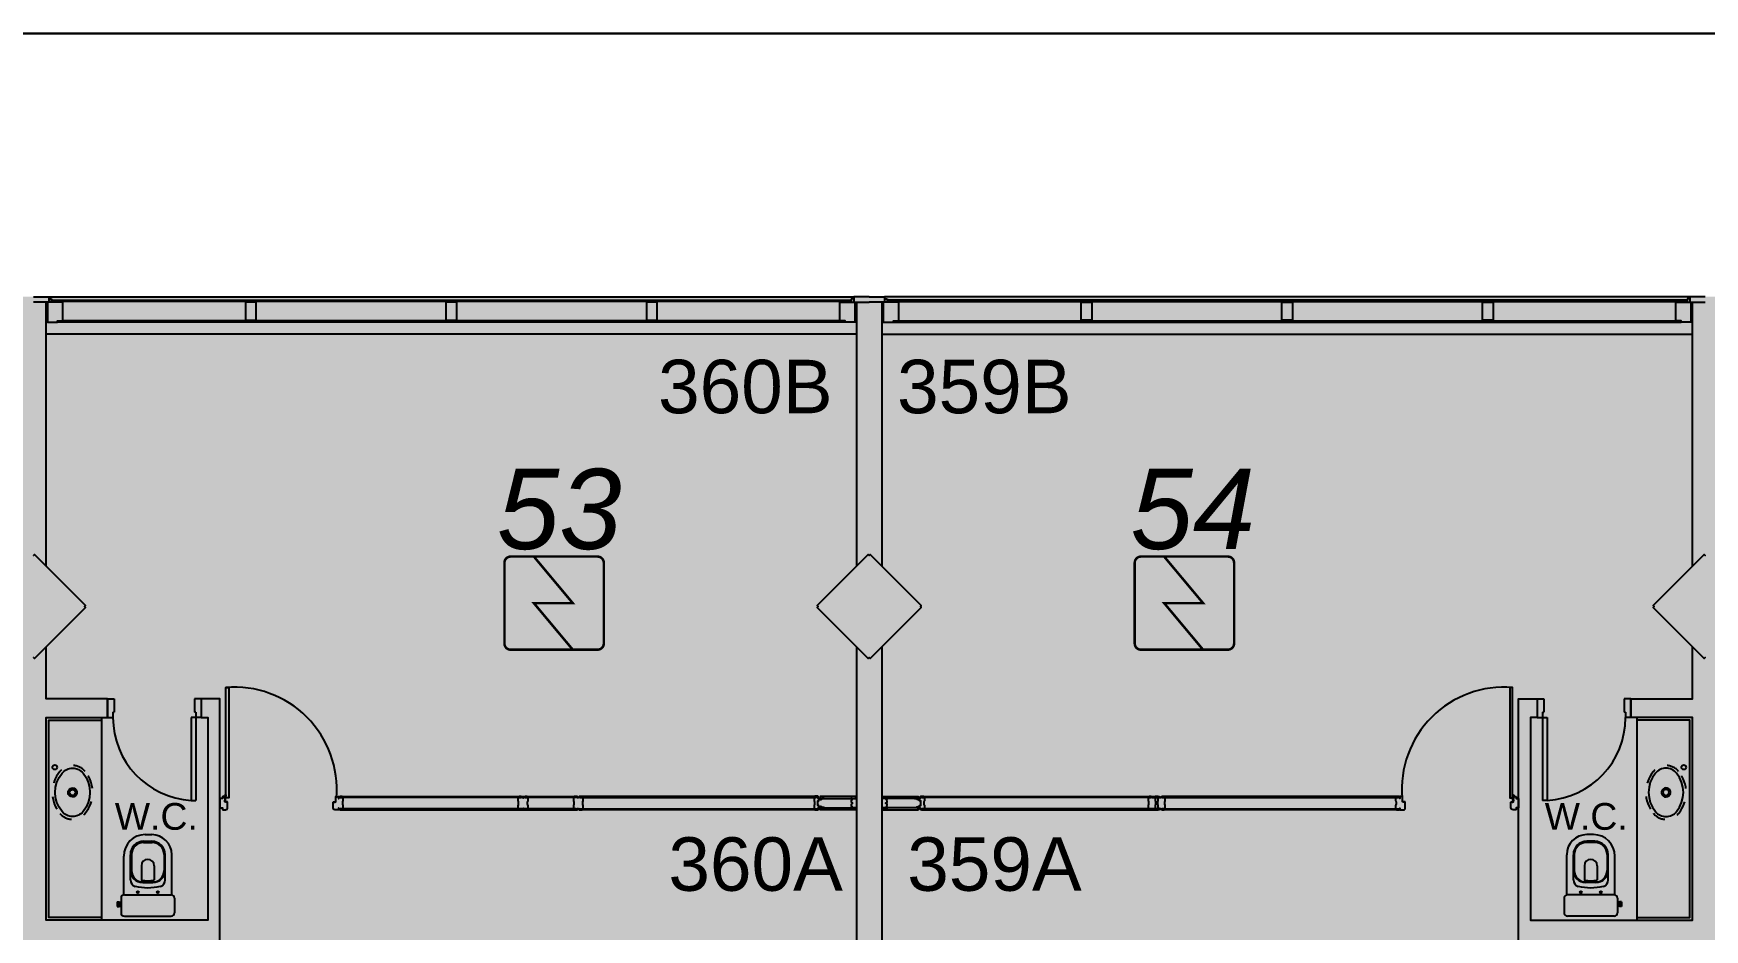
# Model space of a CAD drawing. Header units: metres. Extents: x -331 to 2982, y 362 to 2539.
# Drawn here: x 771.62 to 784.12, y 2233 to 2239.7 of the extents above; entities that cross this region are included whole.
import ezdxf

# ---------------------------------------------------------------- set-up
doc = ezdxf.new("R2010")
doc.units = ezdxf.units.M
doc.linetypes.add('XR_BL2_3 PAV$0$CONTINUOUS', pattern=[0])
doc.linetypes.add('XR_BL2_3 PAV$0$HIDDEN', pattern=[0.375, 0.25, -0.125])
doc.layers.add('_salas', color=251, linetype='Continuous', plot=False)
for name, color, linetype in [('ALV', 251, 'Continuous'), ('CX', 251, 'Continuous'), ('DET. FUMAÇA', 1, 'Continuous'), ('Detector_antigo', 84, 'Continuous'), ('Div', 251, 'Continuous'), ('Est', 251, 'Continuous'), ('Mob', 251, 'Continuous'), ('Texto_Salas', 251, 'Continuous'), ('vid', 251, 'Continuous')]:
    doc.layers.add(name, color=color, linetype=linetype)
doc.layers.add('Botoeira_antiga', color=74, linetype='Continuous', lineweight=30)
doc.styles.add('ARIAL', font='arial.ttf')
doc.styles.add('X3G_ENTITY_1416C41F', font='arial.ttf', dxfattribs={"height": 0.6})
doc.styles.add('X3G_ENTITY_142282C9', font='arial.ttf', dxfattribs={"height": 0.4})
doc.styles.add('X3G_ENTITY_142282CB', font='arial.ttf', dxfattribs={"height": 0.4})
doc.styles.add('X3G_ENTITY_1422830E', font='arial.ttf', dxfattribs={"height": 0.4})
doc.styles.add('X3G_ENTITY_14228310', font='arial.ttf', dxfattribs={"height": 0.4})

# ---------------------------------------------------------------- blocks, each defined once
blk = doc.blocks.new('Detector de fumaça')
at = {"layer": 'DET. FUMAÇA', "linetype": 'Continuous', "lineweight": 15, "const_width": 0.0187}
blk.add_lwpolyline([(774.599, 539.816), (775.249, 539.816, -0.414214), (775.296, 539.769), (775.296, 539.167, -0.414214), (775.249, 539.12), (774.599, 539.12, -0.414214), (774.553, 539.167), (774.553, 539.769, -0.414214)], format="xyb", close=True, dxfattribs=at)
blk.add_lwpolyline([(774.773, 539.816), (775.064, 539.468), (774.773, 539.468), (775.064, 539.12)], dxfattribs=at)

msp = doc.modelspace()

# ---------------------------------------------------------------- hatches: boundary and pattern name
at = {"layer": '_salas', "transparency": 33554559}
h = msp.add_hatch(color=256, dxfattribs=at)
h.dxf.hatch_style = 1
h.paths.add_polyline_path([(870.379, 2237.729), (851.629, 2237.729), (851.629, 2239.284), (851.299, 2239.284), (851.299, 2237.729), (840.564, 2237.729), (840.564, 2239.284), (840.234, 2239.284), (840.234, 2237.729), (765.239, 2237.729), (765.239, 2226.38), (765.429, 2226.38), (765.429, 2226.577), (765.615, 2226.764), (769.35, 2226.765), (769.383, 2226.773), (769.434, 2226.814), (770.192, 2227.57), (770.205, 2227.583), (770.229, 2227.574), (771.624, 2227.574), (773.019, 2227.574), (773.043, 2227.583), (773.056, 2227.57), (773.814, 2226.814), (773.866, 2226.773), (773.898, 2226.765), (777.527, 2226.765), (777.867, 2226.425), (777.874, 2226.432), (778.221, 2226.765), (781.85, 2226.765), (781.882, 2226.773), (781.934, 2226.814), (782.692, 2227.57), (782.705, 2227.583), (782.729, 2227.574), (784.124, 2227.574), (785.519, 2227.574), (785.543, 2227.583), (785.556, 2227.57), (786.314, 2226.814), (786.365, 2226.773), (786.398, 2226.765), (790.027, 2226.765), (790.367, 2226.425), (790.374, 2226.432), (790.721, 2226.765), (794.35, 2226.765), (794.382, 2226.773), (794.434, 2226.814), (795.191, 2227.57), (795.205, 2227.583), (795.229, 2227.574), (796.624, 2227.574), (798.019, 2227.574), (798.043, 2227.583), (798.056, 2227.57), (798.814, 2226.814), (798.865, 2226.773), (798.898, 2226.765), (802.527, 2226.765), (802.867, 2226.425), (802.874, 2226.432), (803.221, 2226.765), (806.85, 2226.765), (806.882, 2226.773), (806.934, 2226.814), (807.691, 2227.57), (807.705, 2227.583), (807.729, 2227.574), (809.124, 2227.574), (810.519, 2227.574), (810.543, 2227.583), (810.556, 2227.57), (811.314, 2226.814), (811.365, 2226.773), (811.398, 2226.765), (815.027, 2226.765), (815.367, 2226.425), (815.374, 2226.432), (815.721, 2226.765), (819.35, 2226.765), (819.382, 2226.773), (819.434, 2226.814), (820.191, 2227.57), (820.204, 2227.583), (820.229, 2227.574), (821.624, 2227.574), (823.019, 2227.574), (823.043, 2227.583), (823.056, 2227.57), (823.814, 2226.814), (823.865, 2226.773), (823.898, 2226.765), (827.528, 2226.765), (827.867, 2226.425), (827.874, 2226.432), (828.221, 2226.765), (831.85, 2226.765), (831.883, 2226.773), (831.935, 2226.814), (832.692, 2227.57), (832.705, 2227.583), (832.729, 2227.574), (834.124, 2227.574), (835.519, 2227.574), (835.544, 2227.583), (835.557, 2227.57), (836.314, 2226.814), (836.366, 2226.773), (836.398, 2226.765), (840.042, 2226.765), (840.374, 2226.432), (840.707, 2226.765), (844.803, 2226.765), (844.803, 2229.894), (849.608, 2229.894), (849.608, 2226.814), (849.748, 2226.814), (849.748, 2227.574), (851.494, 2227.574), (852.889, 2227.574), (852.913, 2227.583), (852.926, 2227.57), (853.684, 2226.814), (853.736, 2226.773), (853.768, 2226.765), (857.397, 2226.765), (857.737, 2226.425), (857.744, 2226.432), (858.091, 2226.765), (861.72, 2226.765), (861.752, 2226.773), (861.804, 2226.814), (862.562, 2227.57), (862.575, 2227.583), (862.599, 2227.574), (863.994, 2227.574), (865.389, 2227.574), (865.413, 2227.583), (865.426, 2227.57), (866.184, 2226.814), (866.235, 2226.773), (866.268, 2226.765), (870.003, 2226.764), (870.189, 2226.577), (870.189, 2226.38), (870.379, 2226.38)])

# ---------------------------------------------------------------- linework, layer by layer
at = {"layer": 'ALV'}
for p, q in [((777.779, 2237.689), (777.779, 2235.715)), ((777.969, 2237.689), (777.969, 2235.715)), ((777.779, 2235.113), (777.779, 2227.115)), ((777.969, 2235.113), (777.969, 2227.115))]:
    msp.add_line(p, q, dxfattribs=at)
for points in [[(771.719, 2235.715), (771.719, 2237.689), (771.624, 2237.689)], [(784.029, 2235.715), (784.029, 2237.689), (784.124, 2237.689)], [(773.019, 2231.274), (773.019, 2234.724), (772.879, 2234.724), (772.879, 2234.584), (772.929, 2234.584), (772.929, 2233.069), (771.719, 2233.069), (771.719, 2234.584), (772.179, 2234.584), (772.179, 2234.724), (771.719, 2234.724), (771.719, 2235.113)], [(782.729, 2231.274), (782.729, 2234.724), (782.869, 2234.724), (782.869, 2234.584), (782.819, 2234.584), (782.819, 2233.069), (784.029, 2233.069), (784.029, 2234.584), (783.569, 2234.584), (783.569, 2234.724), (784.029, 2234.724), (784.029, 2235.113)]]:
    msp.add_lwpolyline(points, dxfattribs=at)
at = {"layer": 'Botoeira_antiga'}
msp.add_line((763.393, 2239.697), (872.029, 2239.697), dxfattribs=at)
at = {"layer": 'CX', "linetype": 'ByBlock', "ltscale": 0.1}
for p, q in [((771.624, 2237.729), (771.739, 2237.729)), ((771.739, 2237.689), (771.624, 2237.689)), ((771.739, 2237.729), (771.739, 2237.689)), ((771.739, 2237.714), (771.759, 2237.714)), ((771.759, 2237.714), (771.759, 2237.688)), ((777.759, 2237.714), (777.739, 2237.714)), ((777.739, 2237.714), (777.739, 2237.688)), ((777.874, 2237.729), (777.759, 2237.729)), ((777.759, 2237.729), (777.759, 2237.689)), ((777.759, 2237.689), (777.874, 2237.689)), ((777.874, 2237.729), (777.989, 2237.729)), ((777.989, 2237.689), (777.874, 2237.689)), ((777.989, 2237.729), (777.989, 2237.689)), ((777.989, 2237.714), (778.009, 2237.714)), ((778.009, 2237.714), (778.009, 2237.688)), ((784.009, 2237.714), (783.989, 2237.714)), ((783.989, 2237.714), (783.989, 2237.688)), ((784.124, 2237.729), (784.009, 2237.729)), ((784.009, 2237.729), (784.009, 2237.689)), ((784.009, 2237.689), (784.124, 2237.689))]:
    msp.add_line(p, q, dxfattribs=at)
at = {"layer": 'CX'}
for p, q in [((771.729, 2237.685), (771.729, 2237.539)), ((771.729, 2237.539), (771.729, 2237.685)), ((777.769, 2237.539), (777.769, 2237.685)), ((777.769, 2237.685), (777.769, 2237.539)), ((777.979, 2237.539), (777.979, 2237.685)), ((777.979, 2237.685), (777.979, 2237.539)), ((784.019, 2237.685), (784.019, 2237.539)), ((784.019, 2237.539), (784.019, 2237.685)), ((772.179, 2234.724), (772.229, 2234.724)), ((772.179, 2234.724), (772.179, 2234.584)), ((772.229, 2234.724), (772.229, 2234.624)), ((772.879, 2234.724), (772.829, 2234.724)), ((772.829, 2234.724), (772.829, 2234.624)), ((772.879, 2234.724), (772.879, 2234.584)), ((782.869, 2234.724), (782.919, 2234.724)), ((782.869, 2234.724), (782.869, 2234.584)), ((782.919, 2234.724), (782.919, 2234.624)), ((783.569, 2234.724), (783.519, 2234.724)), ((783.519, 2234.724), (783.519, 2234.624)), ((783.569, 2234.724), (783.569, 2234.584)), ((772.179, 2234.584), (772.219, 2234.584)), ((772.219, 2234.624), (772.219, 2234.584)), ((772.219, 2234.624), (772.229, 2234.624)), ((772.839, 2234.584), (772.804, 2234.584)), ((772.804, 2234.584), (772.804, 2233.965)), ((772.839, 2234.624), (772.829, 2234.624)), ((772.839, 2234.624), (772.839, 2234.584)), ((772.879, 2234.584), (772.839, 2234.584)), ((772.839, 2234.584), (772.839, 2233.965)), ((782.869, 2234.584), (782.909, 2234.584)), ((782.909, 2234.624), (782.909, 2234.584)), ((782.909, 2234.624), (782.919, 2234.624)), ((782.909, 2234.584), (782.944, 2234.584)), ((782.909, 2234.584), (782.909, 2233.965)), ((782.944, 2234.584), (782.944, 2233.965)), ((783.529, 2234.624), (783.519, 2234.624)), ((783.529, 2234.624), (783.529, 2234.584)), ((783.569, 2234.584), (783.529, 2234.584)), ((772.804, 2233.965), (772.839, 2233.965)), ((782.944, 2233.965), (782.909, 2233.965))]:
    msp.add_line(p, q, dxfattribs=at)
at = {"layer": 'CX', "color": 251, "true_color": 0x606060}
for p, q in [((771.739, 2237.729), (777.759, 2237.729)), ((784.009, 2237.729), (777.989, 2237.729)), ((777.779, 2237.449), (771.719, 2237.449)), ((777.969, 2237.449), (784.029, 2237.449))]:
    msp.add_line(p, q, dxfattribs=at)
at = {"layer": 'CX'}
for points in [[(771.844, 2237.688), (771.765, 2237.688), (771.729, 2237.688), (771.729, 2237.539), (771.759, 2237.539), (771.759, 2237.54), (771.804, 2237.54), (771.804, 2237.55), (771.844, 2237.55)], [(773.289, 2237.689), (773.209, 2237.689), (773.209, 2237.555), (773.289, 2237.555)], [(774.789, 2237.689), (774.709, 2237.689), (774.709, 2237.555), (774.789, 2237.555)], [(776.289, 2237.689), (776.209, 2237.689), (776.209, 2237.555), (776.289, 2237.555)], [(777.654, 2237.688), (777.733, 2237.688), (777.769, 2237.688), (777.769, 2237.539), (777.739, 2237.539), (777.739, 2237.54), (777.694, 2237.54), (777.694, 2237.55), (777.654, 2237.55)], [(778.094, 2237.688), (778.015, 2237.688), (777.979, 2237.688), (777.979, 2237.539), (778.009, 2237.539), (778.009, 2237.54), (778.054, 2237.54), (778.054, 2237.55), (778.094, 2237.55)], [(779.459, 2237.689), (779.539, 2237.689), (779.539, 2237.555), (779.459, 2237.555)], [(780.959, 2237.689), (781.039, 2237.689), (781.039, 2237.555), (780.959, 2237.555)], [(782.459, 2237.689), (782.539, 2237.689), (782.539, 2237.555), (782.459, 2237.555)], [(783.904, 2237.688), (783.983, 2237.688), (784.019, 2237.688), (784.019, 2237.539), (783.989, 2237.539), (783.989, 2237.54), (783.944, 2237.54), (783.944, 2237.55), (783.904, 2237.55)], [(773.084, 2234.808), (773.084, 2233.983), (773.064, 2233.983), (773.064, 2234.808)], [(782.664, 2234.808), (782.664, 2233.983), (782.684, 2233.983), (782.684, 2234.808)]]:
    msp.add_lwpolyline(points, close=True, dxfattribs=at)
at = {"layer": 'CX', "linetype": 'Continuous'}
for points in [[(773.056, 2233.992, 0.414214), (773.054, 2233.994), (773.042, 2233.994, 0.414214), (773.037, 2233.989), (773.037, 2233.979), (773.019, 2233.979), (773.019, 2233.913), (773.019, 2233.909), (773.037, 2233.909), (773.037, 2233.899, 0.422579), (773.041, 2233.894), (773.06, 2233.894, 0.414214), (773.076, 2233.911), (773.076, 2233.951, 0.414214), (773.074, 2233.953), (773.067, 2233.953), (773.068, 2233.951), (773.062, 2233.951), (773.064, 2233.953), (773.056, 2233.953), (773.056, 2233.965), (773.055, 2233.965), (773.055, 2233.966), (773.058, 2233.966), (773.058, 2233.977), (773.059, 2233.978), (773.059, 2233.964), (773.061, 2233.964), (773.061, 2233.994), (773.063, 2233.994), (773.063, 2233.996, 3.099483), (773.056, 2233.995, -0.294496), (773.057, 2233.993), (773.057, 2233.981), (773.055, 2233.981), (773.055, 2233.981), (773.056, 2233.981), (773.056, 2233.992)], [(782.692, 2233.992, -0.414214), (782.694, 2233.994), (782.706, 2233.994, -0.414214), (782.711, 2233.989), (782.711, 2233.979), (782.729, 2233.979), (782.729, 2233.913), (782.729, 2233.909), (782.711, 2233.909), (782.711, 2233.899, -0.422579), (782.707, 2233.894), (782.688, 2233.894, -0.414214), (782.672, 2233.911), (782.672, 2233.951, -0.414214), (782.674, 2233.953), (782.681, 2233.953), (782.68, 2233.951), (782.686, 2233.951), (782.684, 2233.953), (782.692, 2233.953), (782.692, 2233.965), (782.693, 2233.965), (782.693, 2233.966), (782.69, 2233.966), (782.69, 2233.977), (782.689, 2233.978), (782.689, 2233.964), (782.687, 2233.964), (782.687, 2233.994), (782.685, 2233.994), (782.685, 2233.996, -3.099483), (782.692, 2233.995, 0.294496), (782.691, 2233.993), (782.691, 2233.981), (782.693, 2233.981), (782.693, 2233.981), (782.692, 2233.981), (782.692, 2233.992)]]:
    msp.add_lwpolyline(points, format="xyb", close=True, dxfattribs=at)
at = {"layer": 'CX'}
for points in [[(773.907, 2233.9), (773.907, 2233.907), (773.906, 2233.907), (773.906, 2233.898, -0.422579), (773.901, 2233.893), (773.883, 2233.893, -0.414214), (773.866, 2233.909), (773.866, 2233.951, -0.414214), (773.868, 2233.953), (773.876, 2233.953), (773.874, 2233.951), (773.88, 2233.951), (773.879, 2233.953), (773.886, 2233.953), (773.886, 2233.993, -0.414214), (773.888, 2233.995), (773.901, 2233.995, -0.414214), (773.906, 2233.99), (773.906, 2233.979), (773.907, 2233.979), (773.907, 2233.989, -0.439162), (773.913, 2233.995), (773.931, 2233.995, -0.414214), (773.932, 2233.994), (773.932, 2233.994), (773.917, 2233.994), (773.917, 2233.987), (773.932, 2233.987, -0.322891), (773.938, 2233.981), (773.938, 2233.961, -0.13729), (773.937, 2233.958), (773.936, 2233.956, 0.13729), (773.935, 2233.953), (773.935, 2233.944), (773.935, 2233.935, 0.13729), (773.936, 2233.933), (773.937, 2233.93, -0.13729), (773.938, 2233.928), (773.938, 2233.907, -0.322891), (773.932, 2233.902), (773.917, 2233.902), (773.917, 2233.895), (773.932, 2233.895), (773.932, 2233.894, -0.414214), (773.931, 2233.893), (773.913, 2233.893, -0.439162)], [(775.283, 2233.986), (775.287, 2233.986, -0.414214), (775.29, 2233.983), (775.29, 2233.989, -0.439162), (775.295, 2233.995), (775.314, 2233.995, -0.414214), (775.315, 2233.994), (775.315, 2233.994), (775.3, 2233.994), (775.3, 2233.987), (775.314, 2233.987, -0.322891), (775.32, 2233.981), (775.32, 2233.961, -0.13729), (775.319, 2233.958), (775.318, 2233.956, 0.13729), (775.317, 2233.953), (775.317, 2233.944), (775.317, 2233.935, 0.13729), (775.318, 2233.933), (775.319, 2233.93, -0.13729), (775.32, 2233.928), (775.32, 2233.907, -0.322891), (775.314, 2233.902), (775.3, 2233.902), (775.3, 2233.895), (775.315, 2233.895), (775.315, 2233.894, -0.414214), (775.314, 2233.893), (775.295, 2233.893, -0.439162), (775.29, 2233.9), (775.29, 2233.905, -0.414214), (775.287, 2233.902), (775.283, 2233.902, -0.414214), (775.28, 2233.905), (775.28, 2233.9, -0.439162), (775.274, 2233.893), (775.256, 2233.893, -0.414214), (775.255, 2233.894), (775.255, 2233.895), (775.27, 2233.895), (775.27, 2233.902), (775.255, 2233.902, -0.322891), (775.249, 2233.907), (775.249, 2233.928, -0.13729), (775.25, 2233.93), (775.251, 2233.933, 0.13729), (775.252, 2233.935), (775.252, 2233.944), (775.252, 2233.953, 0.13729), (775.251, 2233.956), (775.25, 2233.958, -0.13729), (775.249, 2233.961), (775.249, 2233.981, -0.322891), (775.255, 2233.987), (775.27, 2233.987), (775.27, 2233.994), (775.255, 2233.994), (775.255, 2233.994, -0.414214), (775.256, 2233.995), (775.274, 2233.995, -0.439162), (775.28, 2233.989), (775.28, 2233.983, -0.414214)], [(775.7, 2233.986), (775.696, 2233.986, 0.414214), (775.693, 2233.983), (775.693, 2233.989, 0.439162), (775.687, 2233.995), (775.669, 2233.995, 0.414214), (775.668, 2233.994), (775.668, 2233.994), (775.683, 2233.994), (775.683, 2233.987), (775.668, 2233.987, 0.322891), (775.663, 2233.981), (775.663, 2233.961, 0.13729), (775.663, 2233.958), (775.665, 2233.956, -0.13729), (775.666, 2233.953), (775.666, 2233.944), (775.666, 2233.935, -0.13729), (775.665, 2233.933), (775.663, 2233.93, 0.13729), (775.663, 2233.928), (775.663, 2233.907, 0.322891), (775.668, 2233.902), (775.683, 2233.902), (775.683, 2233.895), (775.668, 2233.895), (775.668, 2233.894, 0.414214), (775.669, 2233.893), (775.687, 2233.893, 0.439162), (775.693, 2233.9), (775.693, 2233.905, 0.414214), (775.696, 2233.902), (775.7, 2233.902, 0.414214), (775.703, 2233.905), (775.703, 2233.9, 0.439162), (775.709, 2233.893), (775.727, 2233.893, 0.414214), (775.728, 2233.894), (775.728, 2233.895), (775.713, 2233.895), (775.713, 2233.902), (775.728, 2233.902, 0.322891), (775.734, 2233.907), (775.734, 2233.928, 0.13729), (775.733, 2233.93), (775.731, 2233.933, -0.13729), (775.731, 2233.935), (775.731, 2233.944), (775.731, 2233.953, -0.13729), (775.731, 2233.956), (775.733, 2233.958, 0.13729), (775.734, 2233.961), (775.734, 2233.981, 0.322891), (775.728, 2233.987), (775.713, 2233.987), (775.713, 2233.994), (775.728, 2233.994), (775.728, 2233.994, 0.414214), (775.727, 2233.995), (775.709, 2233.995, 0.439162), (775.703, 2233.989), (775.703, 2233.983, 0.414214)], [(777.74, 2233.956), (777.742, 2233.967, -0.194954), (777.743, 2233.968), (777.745, 2233.969, 0.387702), (777.745, 2233.972), (777.744, 2233.975), (777.744, 2233.975), (777.746, 2233.971), (777.747, 2233.971), (777.747, 2233.978), (777.735, 2233.978), (777.735, 2233.979), (777.779, 2233.979), (777.779, 2233.909), (777.735, 2233.909), (777.735, 2233.911), (777.747, 2233.911), (777.747, 2233.917), (777.746, 2233.918), (777.744, 2233.914), (777.744, 2233.914), (777.745, 2233.917, 0.387702), (777.745, 2233.92), (777.743, 2233.921, -0.194954), (777.742, 2233.922), (777.74, 2233.932, -0.268551), (777.741, 2233.937), (777.749, 2233.942), (777.749, 2233.946), (777.741, 2233.952, -0.268551)], [(778.008, 2233.956), (778.006, 2233.967, 0.194954), (778.005, 2233.968), (778.003, 2233.969, -0.387702), (778.003, 2233.972), (778.004, 2233.975), (778.004, 2233.975), (778.002, 2233.971), (778.001, 2233.971), (778.001, 2233.978), (778.013, 2233.978), (778.013, 2233.979), (777.969, 2233.979), (777.969, 2233.909), (778.013, 2233.909), (778.013, 2233.911), (778.001, 2233.911), (778.001, 2233.917), (778.002, 2233.918), (778.004, 2233.914), (778.004, 2233.914), (778.003, 2233.917, -0.387702), (778.003, 2233.92), (778.005, 2233.921, 0.194954), (778.006, 2233.922), (778.008, 2233.932, 0.268551), (778.007, 2233.937), (777.999, 2233.942), (777.999, 2233.946), (778.007, 2233.952, 0.268551)], [(779.995, 2233.986), (779.999, 2233.986, -0.414214), (780.002, 2233.983), (780.002, 2233.989, -0.439162), (780.008, 2233.995), (780.026, 2233.995, -0.414214), (780.027, 2233.994), (780.027, 2233.994), (780.012, 2233.994), (780.012, 2233.987), (780.027, 2233.987, -0.322891), (780.032, 2233.981), (780.032, 2233.961, -0.13729), (780.032, 2233.958), (780.03, 2233.956, 0.13729), (780.029, 2233.953), (780.029, 2233.944), (780.029, 2233.935, 0.13729), (780.03, 2233.933), (780.032, 2233.93, -0.13729), (780.032, 2233.928), (780.032, 2233.907, -0.322891), (780.027, 2233.902), (780.012, 2233.902), (780.012, 2233.895), (780.027, 2233.895), (780.027, 2233.894, -0.414214), (780.026, 2233.893), (780.008, 2233.893, -0.439162), (780.002, 2233.9), (780.002, 2233.905, -0.414214), (779.999, 2233.902), (779.995, 2233.902, -0.414214), (779.992, 2233.905), (779.992, 2233.9, -0.439162), (779.986, 2233.893), (779.968, 2233.893, -0.414214), (779.967, 2233.894), (779.967, 2233.895), (779.982, 2233.895), (779.982, 2233.902), (779.967, 2233.902, -0.322891), (779.961, 2233.907), (779.961, 2233.928, -0.13729), (779.962, 2233.93), (779.964, 2233.933, 0.13729), (779.964, 2233.935), (779.964, 2233.944), (779.964, 2233.953, 0.13729), (779.964, 2233.956), (779.962, 2233.958, -0.13729), (779.961, 2233.961), (779.961, 2233.981, -0.322891), (779.967, 2233.987), (779.982, 2233.987), (779.982, 2233.994), (779.967, 2233.994), (779.967, 2233.994, -0.414214), (779.968, 2233.995), (779.986, 2233.995, -0.439162), (779.992, 2233.989), (779.992, 2233.983, -0.414214)], [(780.048, 2233.986), (780.052, 2233.986, -0.414214), (780.055, 2233.983), (780.055, 2233.989, -0.439162), (780.061, 2233.995), (780.079, 2233.995, -0.414214), (780.08, 2233.994), (780.08, 2233.994), (780.065, 2233.994), (780.065, 2233.987), (780.08, 2233.987, -0.322891), (780.085, 2233.981), (780.085, 2233.961, -0.13729), (780.085, 2233.958), (780.083, 2233.956, 0.13729), (780.082, 2233.953), (780.082, 2233.944), (780.082, 2233.935, 0.13729), (780.083, 2233.933), (780.085, 2233.93, -0.13729), (780.085, 2233.928), (780.085, 2233.907, -0.322891), (780.08, 2233.902), (780.065, 2233.902), (780.065, 2233.895), (780.08, 2233.895), (780.08, 2233.894, -0.414214), (780.079, 2233.893), (780.061, 2233.893, -0.439162), (780.055, 2233.9), (780.055, 2233.905, -0.414214), (780.052, 2233.902), (780.048, 2233.902, -0.414214), (780.045, 2233.905), (780.045, 2233.9, -0.439162), (780.039, 2233.893), (780.021, 2233.893, -0.414214), (780.02, 2233.894), (780.02, 2233.895), (780.035, 2233.895), (780.035, 2233.902), (780.02, 2233.902, -0.322891), (780.014, 2233.907), (780.014, 2233.928, -0.13729), (780.015, 2233.93), (780.017, 2233.933, 0.13729), (780.017, 2233.935), (780.017, 2233.944), (780.017, 2233.953, 0.13729), (780.017, 2233.956), (780.015, 2233.958, -0.13729), (780.014, 2233.961), (780.014, 2233.981, -0.322891), (780.02, 2233.987), (780.035, 2233.987), (780.035, 2233.994), (780.02, 2233.994), (780.02, 2233.994, -0.414214), (780.021, 2233.995), (780.039, 2233.995, -0.439162), (780.045, 2233.989), (780.045, 2233.983, -0.414214)], [(781.841, 2233.9), (781.841, 2233.907), (781.842, 2233.907), (781.842, 2233.898, 0.422579), (781.847, 2233.893), (781.865, 2233.893, 0.414214), (781.882, 2233.909), (781.882, 2233.951, 0.414214), (781.88, 2233.953), (781.872, 2233.953), (781.874, 2233.951), (781.868, 2233.951), (781.869, 2233.953), (781.862, 2233.953), (781.862, 2233.993, 0.414214), (781.86, 2233.995), (781.847, 2233.995, 0.414214), (781.842, 2233.99), (781.842, 2233.979), (781.841, 2233.979), (781.841, 2233.989, 0.439162), (781.835, 2233.995), (781.817, 2233.995, 0.414214), (781.816, 2233.994), (781.816, 2233.994), (781.831, 2233.994), (781.831, 2233.987), (781.816, 2233.987, 0.322891), (781.81, 2233.981), (781.81, 2233.961, 0.13729), (781.811, 2233.958), (781.812, 2233.956, -0.13729), (781.813, 2233.953), (781.813, 2233.944), (781.813, 2233.935, -0.13729), (781.812, 2233.933), (781.811, 2233.93, 0.13729), (781.81, 2233.928), (781.81, 2233.907, 0.322891), (781.816, 2233.902), (781.831, 2233.902), (781.831, 2233.895), (781.816, 2233.895), (781.816, 2233.894, 0.414214), (781.817, 2233.893), (781.835, 2233.893, 0.439162)]]:
    msp.add_lwpolyline(points, format="xyb", close=True, dxfattribs=at)
at = {"layer": 'CX', "linetype": 'XR_BL2_3 PAV$0$CONTINUOUS'}
for points in [[(777.469, 2233.893), (777.487, 2233.893, 0.420879), (777.493, 2233.9), (777.493, 2233.91), (777.513, 2233.91), (777.513, 2233.915), (777.518, 2233.915), (777.518, 2233.913, 0.414214), (777.521, 2233.91), (777.53, 2233.91), (777.536, 2233.91), (777.536, 2233.911), (777.53, 2233.911), (777.521, 2233.911, -0.414214), (777.519, 2233.913), (777.519, 2233.915, 0.414214), (777.518, 2233.916), (777.511, 2233.917, -0.212526), (777.509, 2233.918), (777.509, 2233.919), (777.508, 2233.918), (777.509, 2233.917, 0.204506), (777.51, 2233.916), (777.511, 2233.916), (777.511, 2233.911), (777.498, 2233.911), (777.498, 2233.927), (777.489, 2233.927), (777.489, 2233.947), (777.489, 2233.962), (777.498, 2233.962), (777.498, 2233.978), (777.511, 2233.978), (777.511, 2233.973), (777.51, 2233.973, 0.204506), (777.509, 2233.972), (777.508, 2233.971), (777.509, 2233.97), (777.509, 2233.971, -0.212526), (777.511, 2233.972), (777.518, 2233.973, 0.414214), (777.519, 2233.974), (777.519, 2233.976, -0.414214), (777.521, 2233.978), (777.525, 2233.978), (777.536, 2233.978), (777.536, 2233.979), (777.525, 2233.979), (777.521, 2233.979, 0.414214), (777.518, 2233.976), (777.518, 2233.974), (777.513, 2233.974), (777.513, 2233.98), (777.493, 2233.98), (777.493, 2233.989, 0.420879), (777.487, 2233.996), (777.469, 2233.996, 0.414214), (777.468, 2233.995), (777.468, 2233.994), (777.483, 2233.994), (777.483, 2233.987), (777.468, 2233.987, 0.322891), (777.462, 2233.982), (777.462, 2233.961, 0.13729), (777.463, 2233.959), (777.465, 2233.956, -0.13729), (777.465, 2233.954), (777.465, 2233.944), (777.465, 2233.935, -0.13729), (777.465, 2233.933), (777.463, 2233.93, 0.13729), (777.462, 2233.928), (777.462, 2233.907, 0.322891), (777.468, 2233.902), (777.483, 2233.902), (777.483, 2233.895), (777.468, 2233.895), (777.468, 2233.894, 0.414214)], [(778.279, 2233.893), (778.261, 2233.893, -0.420879), (778.255, 2233.9), (778.255, 2233.91), (778.235, 2233.91), (778.235, 2233.915), (778.23, 2233.915), (778.23, 2233.913, -0.414214), (778.227, 2233.91), (778.218, 2233.91), (778.212, 2233.91), (778.212, 2233.911), (778.218, 2233.911), (778.227, 2233.911, 0.414214), (778.229, 2233.913), (778.229, 2233.915, -0.414214), (778.23, 2233.916), (778.237, 2233.917, 0.212526), (778.239, 2233.918), (778.239, 2233.919), (778.24, 2233.918), (778.239, 2233.917, -0.204506), (778.238, 2233.916), (778.237, 2233.916), (778.237, 2233.911), (778.25, 2233.911), (778.25, 2233.927), (778.259, 2233.927), (778.259, 2233.947), (778.259, 2233.962), (778.25, 2233.962), (778.25, 2233.978), (778.237, 2233.978), (778.237, 2233.973), (778.238, 2233.973, -0.204506), (778.239, 2233.972), (778.24, 2233.971), (778.239, 2233.97), (778.239, 2233.971, 0.212526), (778.237, 2233.972), (778.23, 2233.973, -0.414214), (778.229, 2233.974), (778.229, 2233.976, 0.414214), (778.227, 2233.978), (778.223, 2233.978), (778.212, 2233.978), (778.212, 2233.979), (778.223, 2233.979), (778.227, 2233.979, -0.414214), (778.23, 2233.976), (778.23, 2233.974), (778.235, 2233.974), (778.235, 2233.98), (778.255, 2233.98), (778.255, 2233.989, -0.420879), (778.261, 2233.996), (778.279, 2233.996, -0.414214), (778.28, 2233.995), (778.28, 2233.994), (778.265, 2233.994), (778.265, 2233.987), (778.28, 2233.987, -0.322891), (778.286, 2233.982), (778.286, 2233.961, -0.13729), (778.285, 2233.959), (778.283, 2233.956, 0.13729), (778.283, 2233.954), (778.283, 2233.944), (778.283, 2233.935, 0.13729), (778.283, 2233.933), (778.285, 2233.93, -0.13729), (778.286, 2233.928), (778.286, 2233.907, -0.322891), (778.28, 2233.902), (778.265, 2233.902), (778.265, 2233.895), (778.28, 2233.895), (778.28, 2233.894, -0.414214)]]:
    msp.add_lwpolyline(points, format="xyb", close=True, dxfattribs=at)
at = {"layer": 'CX', "color": 251, "true_color": 0x606060}
for centre, radius, start, end in [((773.128, 2234.047), 0.764, 355.1728, 94.8354), ((782.62, 2234.047), 0.764, 85.1646, 184.8272), ((772.839, 2234.584), 0.62, 180, 266.7638), ((782.909, 2234.584), 0.62, 273.2362, 0)]:
    msp.add_arc(centre, radius, start, end, dxfattribs=at)
at = {"layer": 'Div', "linetype": 'ByBlock'}
for points in [[(777.508, 2233.98), (777.773, 2233.98), (777.773, 2233.995), (777.508, 2233.995)], [(777.508, 2233.909), (777.773, 2233.909), (777.773, 2233.894), (777.508, 2233.894)], [(778.24, 2233.98), (777.975, 2233.98), (777.975, 2233.995), (778.24, 2233.995)], [(778.24, 2233.909), (777.975, 2233.909), (777.975, 2233.894), (778.24, 2233.894)]]:
    msp.add_lwpolyline(points, close=True, dxfattribs=at)
at = {"layer": 'Est'}
for points in [[(771.624, 2235.032), (771.624, 2235.032), (771.631, 2235.025), (772.013, 2235.407), (772.006, 2235.414), (772.013, 2235.421), (771.631, 2235.803), (771.624, 2235.796), (771.624, 2235.796)], [(777.874, 2235.032), (777.874, 2235.032), (777.867, 2235.025), (777.485, 2235.407), (777.492, 2235.414), (777.485, 2235.421), (777.867, 2235.803), (777.874, 2235.796), (777.874, 2235.796)], [(777.874, 2235.032), (777.874, 2235.032), (777.881, 2235.025), (778.263, 2235.407), (778.256, 2235.414), (778.263, 2235.421), (777.881, 2235.803), (777.874, 2235.796), (777.874, 2235.796)], [(784.124, 2235.032), (784.124, 2235.032), (784.117, 2235.025), (783.735, 2235.407), (783.742, 2235.414), (783.735, 2235.421), (784.117, 2235.803), (784.124, 2235.796), (784.124, 2235.796)]]:
    msp.add_lwpolyline(points, dxfattribs=at)
at = {"layer": 'Mob'}
for p, q in [((772.449, 2233.659), (772.509, 2233.659)), ((772.459, 2233.709), (772.509, 2233.709)), ((783.289, 2233.709), (783.239, 2233.709)), ((783.299, 2233.659), (783.239, 2233.659)), ((772.299, 2233.259), (772.299, 2233.549)), ((772.349, 2233.443), (772.349, 2233.559)), ((772.357, 2233.56), (772.357, 2233.44)), ((772.447, 2233.65), (772.512, 2233.65)), ((772.602, 2233.56), (772.602, 2233.44)), ((772.609, 2233.443), (772.609, 2233.559)), ((772.659, 2233.259), (772.659, 2233.559)), ((783.089, 2233.259), (783.089, 2233.559)), ((783.139, 2233.443), (783.139, 2233.559)), ((783.146, 2233.56), (783.146, 2233.44)), ((783.301, 2233.65), (783.236, 2233.65)), ((783.391, 2233.56), (783.391, 2233.44)), ((783.399, 2233.443), (783.399, 2233.559)), ((783.449, 2233.259), (783.449, 2233.549)), ((772.349, 2233.371), (772.349, 2233.443)), ((772.431, 2233.476), (772.431, 2233.37)), ((772.527, 2233.476), (772.527, 2233.37)), ((772.609, 2233.371), (772.609, 2233.443)), ((783.139, 2233.371), (783.139, 2233.443)), ((783.221, 2233.476), (783.221, 2233.37)), ((783.317, 2233.476), (783.317, 2233.37)), ((783.399, 2233.371), (783.399, 2233.443)), ((772.441, 2233.351), (772.517, 2233.351)), ((772.442, 2233.355), (772.517, 2233.355)), ((783.306, 2233.355), (783.231, 2233.355)), ((783.307, 2233.351), (783.231, 2233.351)), ((772.249, 2233.207), (772.249, 2233.172)), ((772.249, 2233.207), (772.264, 2233.207)), ((772.249, 2233.172), (772.264, 2233.172)), ((772.264, 2233.207), (772.264, 2233.172)), ((772.264, 2233.204), (772.279, 2233.204)), ((772.264, 2233.174), (772.279, 2233.174)), ((772.279, 2233.234), (772.279, 2233.124)), ((772.304, 2233.259), (772.654, 2233.259)), ((772.679, 2233.234), (772.679, 2233.124)), ((783.069, 2233.234), (783.069, 2233.124)), ((783.444, 2233.259), (783.094, 2233.259)), ((783.469, 2233.234), (783.469, 2233.124)), ((783.484, 2233.204), (783.469, 2233.204)), ((783.484, 2233.174), (783.469, 2233.174)), ((783.484, 2233.207), (783.484, 2233.172)), ((783.499, 2233.207), (783.484, 2233.207)), ((783.499, 2233.172), (783.484, 2233.172)), ((783.499, 2233.207), (783.499, 2233.172)), ((772.304, 2233.099), (772.654, 2233.099)), ((783.444, 2233.099), (783.094, 2233.099))]:
    msp.add_line(p, q, dxfattribs=at)
for points in [[(772.134, 2233.069), (772.134, 2233.069), (771.719, 2233.069), (771.719, 2234.584), (772.134, 2234.584), (772.134, 2233.069)], [(772.134, 2233.089), (771.739, 2233.089), (771.739, 2234.564), (772.134, 2234.564)], [(783.614, 2233.069), (783.614, 2233.069), (784.029, 2233.069), (784.029, 2234.584), (783.614, 2234.584), (783.614, 2233.069)], [(783.614, 2233.089), (784.009, 2233.089), (784.009, 2234.564), (783.614, 2234.564)]]:
    msp.add_lwpolyline(points, dxfattribs=at)
at = {"layer": 'Mob', "linetype": 'XR_BL2_3 PAV$0$HIDDEN', "ltscale": 0.05}
for points in [[(771.822, 2233.867, -0.359179), (771.822, 2234.181)], [(771.822, 2234.181, -0.472393), (772.011, 2234.181)], [(772.011, 2234.181, -0.358975), (772.011, 2233.868)], [(783.737, 2234.181, 0.358975), (783.737, 2233.868)], [(783.926, 2234.181, 0.472393), (783.737, 2234.181)], [(783.926, 2233.867, 0.359179), (783.926, 2234.181)], [(772.011, 2233.868, -0.471699), (771.822, 2233.867)], [(783.737, 2233.868, 0.471699), (783.926, 2233.867)]]:
    msp.add_lwpolyline(points, format="xyb", dxfattribs=at)
at = {"layer": 'Mob'}
for points in [[(771.838, 2233.881, -0.359169), (771.838, 2234.168)], [(771.838, 2234.168, -0.472527), (771.995, 2234.168)], [(771.995, 2234.168, -0.358974), (771.995, 2233.881)], [(783.753, 2234.168, 0.358974), (783.753, 2233.881)], [(783.91, 2234.168, 0.472527), (783.753, 2234.168)], [(783.91, 2233.881, 0.359169), (783.91, 2234.168)], [(771.894, 2234.024, -1), (771.939, 2234.024)], [(783.854, 2234.024, 1), (783.809, 2234.024)], [(771.939, 2234.024, -1), (771.894, 2234.024)], [(783.809, 2234.024, 1), (783.854, 2234.024)], [(771.995, 2233.881, -0.471701), (771.838, 2233.881)], [(783.753, 2233.881, 0.471701), (783.91, 2233.881)]]:
    msp.add_lwpolyline(points, format="xyb", dxfattribs=at)
for points in [[(771.917, 2234.058, -1.732057), (771.887, 2234.008, -0.577348)], [(783.831, 2234.058, 1.732057), (783.861, 2234.008, 0.577348)]]:
    msp.add_lwpolyline(points, format="xyb", close=True, dxfattribs=at)
for centre, radius in [((771.784, 2234.212), 0.0175), ((783.964, 2234.212), 0.0175), ((772.404, 2233.278), 0.0075), ((772.554, 2233.278), 0.0075), ((783.194, 2233.278), 0.0075), ((783.344, 2233.278), 0.0075)]:
    msp.add_circle(centre, radius, dxfattribs=at)
for centre, radius, start, end in [((772.459, 2233.549), 0.16, 90, 180), ((772.449, 2233.559), 0.1, 90, 180), ((772.509, 2233.559), 0.15, 0, 90), ((772.509, 2233.559), 0.1, 0, 90), ((783.239, 2233.559), 0.15, 90, 180), ((783.239, 2233.559), 0.1, 90, 180), ((783.289, 2233.549), 0.16, 0, 90), ((783.299, 2233.559), 0.1, 0, 90), ((772.447, 2233.56), 0.09, 90, 180), ((772.512, 2233.56), 0.09, 0, 90), ((783.236, 2233.56), 0.09, 90, 180), ((783.301, 2233.56), 0.09, 0, 90), ((772.441, 2233.443), 0.092, 180, 270), ((772.442, 2233.44), 0.085, 180, 270), ((772.479, 2233.476), 0.048, 0, 180), ((772.517, 2233.443), 0.092, 270, 0), ((772.517, 2233.44), 0.085, 270, 0), ((783.231, 2233.443), 0.092, 180, 270), ((783.231, 2233.44), 0.085, 180, 270), ((783.269, 2233.476), 0.048, 0, 180), ((783.306, 2233.44), 0.085, 270, 0), ((783.307, 2233.443), 0.092, 270, 0), ((772.401, 2233.371), 0.0519, 180.4721, 250.6216), ((772.535, 2234.155), 0.846, 259.7212, 266.2276), ((772.47, 2233.488), 0.124, 251.5021, 274.0925), ((772.488, 2233.488), 0.124, 265.9075, 288.4979), ((772.423, 2234.155), 0.846, 273.7724, 280.2788), ((772.557, 2233.371), 0.0519, 289.3784, 359.5279), ((783.191, 2233.371), 0.0519, 180.4721, 250.6216), ((783.325, 2234.155), 0.846, 259.7212, 266.2276), ((783.26, 2233.488), 0.124, 251.5021, 274.0925), ((783.278, 2233.488), 0.124, 265.9075, 288.4979), ((783.213, 2234.155), 0.846, 273.7724, 280.2788), ((783.347, 2233.371), 0.0519, 289.3784, 359.5279), ((772.304, 2233.234), 0.025, 90, 180), ((772.654, 2233.234), 0.025, 0, 90), ((783.094, 2233.234), 0.025, 90, 180), ((783.444, 2233.234), 0.025, 0, 90), ((772.304, 2233.124), 0.025, 180, 270), ((772.654, 2233.124), 0.025, 270, 0), ((783.094, 2233.124), 0.025, 180, 270), ((783.444, 2233.124), 0.025, 270, 0)]:
    msp.add_arc(centre, radius, start, end, dxfattribs=at)
at = {"layer": 'vid'}
for p, q in [((777.694, 2237.54), (771.804, 2237.54)), ((777.654, 2237.55), (771.844, 2237.55)), ((778.054, 2237.54), (783.944, 2237.54)), ((778.094, 2237.55), (783.904, 2237.55))]:
    msp.add_line(p, q, dxfattribs=at)
for points in [[(777.739, 2237.694), (771.759, 2237.694), (771.759, 2237.704), (777.739, 2237.704)], [(778.009, 2237.694), (783.989, 2237.694), (783.989, 2237.704), (778.009, 2237.704)]]:
    msp.add_lwpolyline(points, dxfattribs=at)
for points in [[(773.92, 2233.994), (775.683, 2233.994), (775.683, 2233.987), (773.92, 2233.987)], [(777.474, 2233.994), (775.713, 2233.994), (775.713, 2233.987), (777.474, 2233.987)], [(778.274, 2233.994), (780.035, 2233.994), (780.035, 2233.987), (778.274, 2233.987)], [(781.828, 2233.994), (780.065, 2233.994), (780.065, 2233.987), (781.828, 2233.987)], [(773.92, 2233.895), (775.683, 2233.895), (775.683, 2233.902), (773.92, 2233.902)], [(777.474, 2233.895), (775.713, 2233.895), (775.713, 2233.902), (777.474, 2233.902)], [(778.274, 2233.895), (780.035, 2233.895), (780.035, 2233.902), (778.274, 2233.902)], [(781.828, 2233.895), (780.065, 2233.895), (780.065, 2233.902), (781.828, 2233.902)]]:
    msp.add_lwpolyline(points, close=True, dxfattribs=at)

# ---------------------------------------------------------------- block references
at = {"layer": 'DET. FUMAÇA', "linetype": 'Continuous', "lineweight": 0}
for p in [(0.593, 1695.971), (5.306, 1695.971)]:
    msp.add_blockref('Detector de fumaça', p, dxfattribs=at)

# ---------------------------------------------------------------- texts
at = {"layer": 'Detector_antigo', "color": 114, "linetype": 'Continuous', "lineweight": 0, "true_color": 0x139b48, "char_height": 0.6, "attachment_point": 1, "style": 'X3G_ENTITY_1416C41F'}
for s, insert in [('{\\fArial|b0|i1|c0|p34;53}', (775.09, 2236.443)), ('{\\fArial|b0|i1|c0|p34;54}', (779.827, 2236.443))]:
    msp.add_mtext_dynamic_manual_height_columns(s, width=13.3188, gutter_width=2.5, heights=[0], dxfattribs=dict(at, insert=insert))
at = {"layer": 'Texto_Salas', "color": 251}
for s, style, p in [('360B', 'X3G_ENTITY_14228310', (776.295, 2236.858)), ('359B', 'X3G_ENTITY_142282CB', (778.082, 2236.858)), ('360A', 'X3G_ENTITY_1422830E', (776.372, 2233.289)), ('359A', 'X3G_ENTITY_142282C9', (778.158, 2233.289))]:
    msp.add_text(s, height=0.4, dxfattribs=dict(at, style=style)).set_placement(p)
at = {"layer": 'Texto_Salas', "color": 251, "char_height": 0.2, "width": 2.2626, "attachment_point": 2, "style": 'ARIAL'}
for insert in [(772.543, 2233.945), (783.235, 2233.945)]:
    msp.add_mtext('W.C.', dxfattribs=dict(at, insert=insert))

doc.saveas('drawing.dxf')
